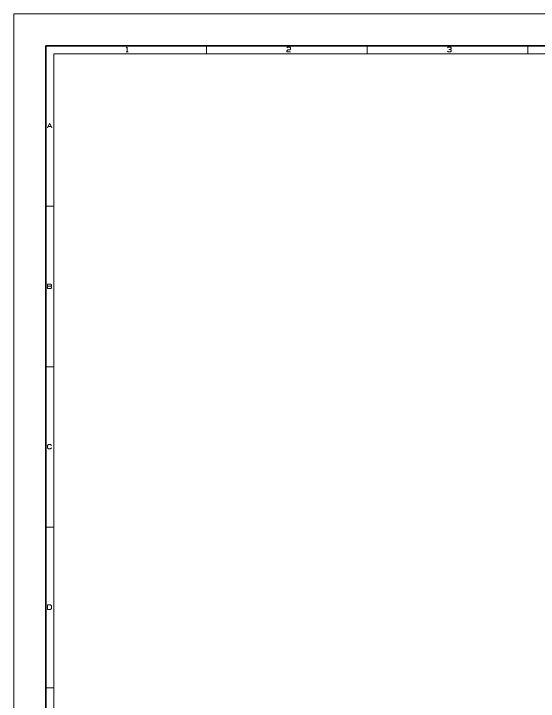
# Model space of a CAD drawing. Header units: millimetres. Extents: x 0 to 174, y 0 to 33.
# Drawn here: x 0 to 12.85, y 16.24 to 33.11 of the extents above; entities that cross this region are included whole.
import ezdxf

# ---------------------------------------------------------------- set-up
doc = ezdxf.new("R2010")
doc.units = ezdxf.units.MM
doc.layers.add('PDF_Geomertry', color=7, linetype='Continuous', true_color=0x405f80)

msp = doc.modelspace()

# ---------------------------------------------------------------- linework, layer by layer
at = {"layer": 'PDF_Geomertry', "color": 7, "lineweight": 13}
for points in [[(0, 33.111), (173.622, 33.111)], [(173.622, 33.111), (173.622, 0.001), (0, 0.001), (0, 33.111)], [(2.756, 32.272), (2.781, 32.288), (2.781, 32.179)], [(4.724, 32.127), (4.724, 32.324)], [(6.693, 32.272), (6.71, 32.288), (6.769, 32.288), (6.786, 32.272), (6.786, 32.246), (6.769, 32.229), (6.718, 32.229), (6.693, 32.204), (6.693, 32.179), (6.786, 32.179)], [(8.661, 32.127), (8.661, 32.324)], [(10.63, 32.272), (10.647, 32.288), (10.706, 32.288), (10.723, 32.272), (10.723, 32.255), (10.706, 32.238), (10.664, 32.238), (10.706, 32.238), (10.723, 32.221), (10.723, 32.196), (10.706, 32.179), (10.647, 32.179), (10.63, 32.196)], [(12.598, 32.127), (12.598, 32.324)], [(2.756, 32.179), (2.807, 32.179)], [(0.827, 30.309), (0.877, 30.418), (0.886, 30.418), (0.936, 30.309)], [(0.844, 30.343), (0.92, 30.343)], [(0.787, 28.387), (0.984, 28.387)], [(0.911, 26.431), (0.928, 26.414), (0.928, 26.389), (0.911, 26.372), (0.827, 26.372), (0.827, 26.481), (0.911, 26.481), (0.928, 26.465), (0.928, 26.448), (0.911, 26.431), (0.827, 26.431)], [(0.787, 24.45), (0.984, 24.45)], [(0.928, 22.519), (0.903, 22.544), (0.852, 22.544), (0.827, 22.519), (0.827, 22.46), (0.852, 22.435), (0.903, 22.435), (0.928, 22.46)], [(0.787, 20.513), (0.984, 20.513)], [(0.787, 16.576), (0.984, 16.576)]]:
    msp.add_lwpolyline(points, dxfattribs=at)
at = {"layer": 'PDF_Geomertry', "color": 7, "lineweight": 35}
msp.add_lwpolyline([(0.787, 0.788), (0.787, 32.324), (172.835, 32.324), (172.835, 0.788)], close=True, dxfattribs=at)
at = {"layer": 'PDF_Geomertry', "color": 7, "lineweight": 13}
for points in [[(0.984, 0.985), (0.984, 32.127), (172.638, 32.127), (172.638, 0.985)], [(0.827, 18.607), (0.903, 18.607), (0.928, 18.582), (0.928, 18.523), (0.903, 18.498), (0.827, 18.498), (0.827, 18.607)]]:
    msp.add_lwpolyline(points, close=True, dxfattribs=at)

doc.saveas('drawing.dxf')
